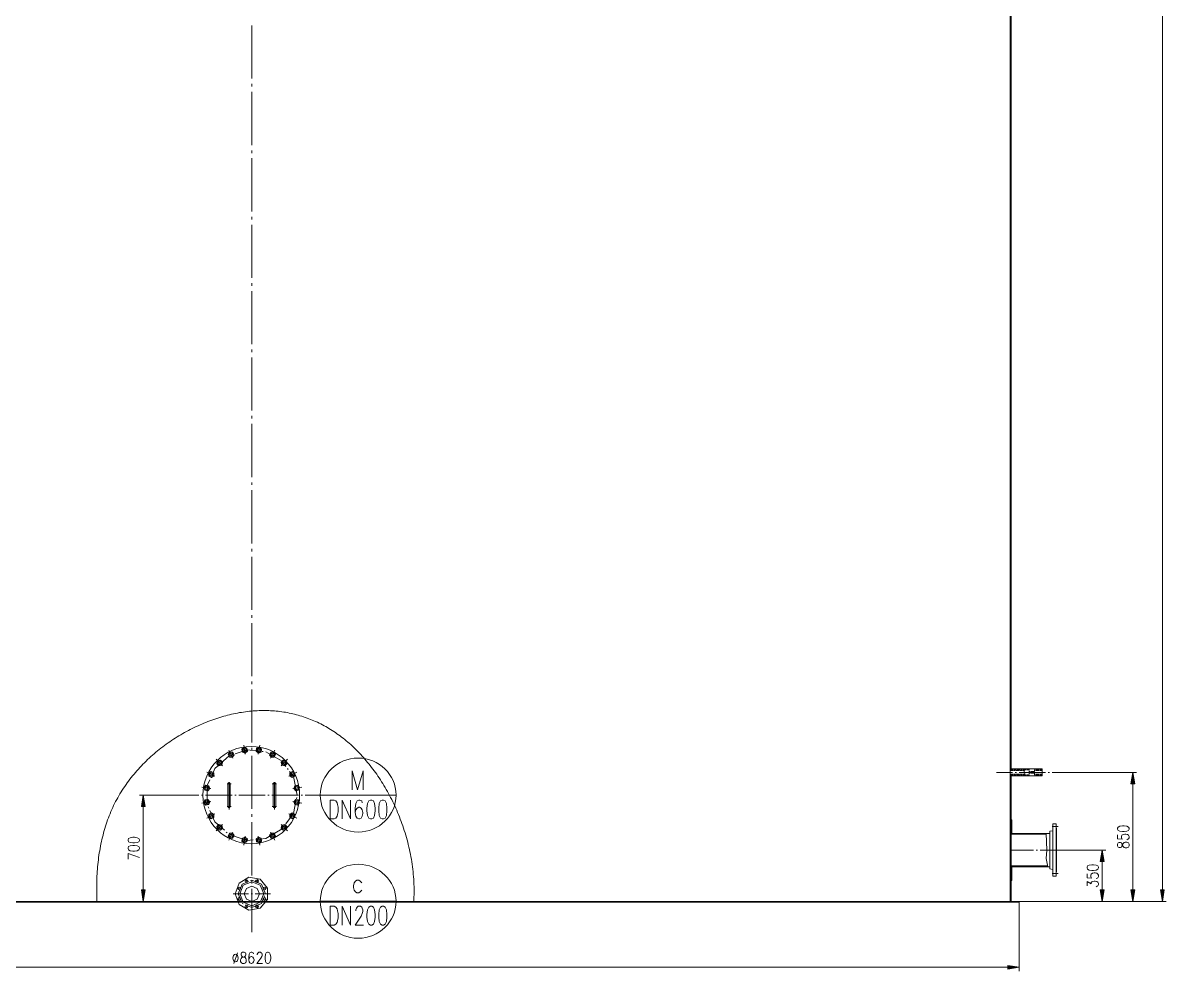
# Model space of a CAD drawing. Header units: millimetres. Extents: x 0 to 829, y 0 to 586.
# Drawn here: x 140.1 to 325.9, y 138.8 to 292.8 of the extents above; entities that cross this region are included whole.
import ezdxf

# ---------------------------------------------------------------- set-up
doc = ezdxf.new("R2010")
doc.units = ezdxf.units.MM

msp = doc.modelspace()

# ---------------------------------------------------------------- hatches: boundary and pattern name
h = msp.add_hatch(color=0)
h.dxf.hatch_style = 2
h.paths.add_polyline_path([(320.181111, 169.262778), (320.491556, 171.111333), (320.798472, 169.262778)])
h = msp.add_hatch(color=0)
h.dxf.hatch_style = 2
h.paths.add_polyline_path([(159.381472, 165.565667), (159.688389, 167.414222), (159.998833, 165.565667)])
h = msp.add_hatch(color=0)
h.dxf.hatch_style = 2
h.paths.add_polyline_path([(315.203417, 156.643917), (315.510333, 158.492472), (315.820778, 156.643917)])
h = msp.add_hatch(color=0)
h.dxf.hatch_style = 2
h.paths.add_polyline_path([(159.381472, 152.008417), (159.688389, 150.159861), (159.998833, 152.008417)])
h = msp.add_hatch(color=0)
h.dxf.hatch_style = 2
h.paths.add_polyline_path([(315.203417, 152.008417), (315.510333, 150.159861), (315.820778, 152.008417)])
h = msp.add_hatch(color=0)
h.dxf.hatch_style = 2
h.paths.add_polyline_path([(320.181111, 152.008417), (320.491556, 150.159861), (320.798472, 152.008417)])
h = msp.add_hatch(color=0)
h.dxf.hatch_style = 2
h.paths.add_polyline_path([(324.982417, 152.008417), (325.292861, 150.159861), (325.599778, 152.008417)])
h = msp.add_hatch(color=0)
h.dxf.hatch_style = 2
h.paths.add_polyline_path([(300.192722, 139.752917), (302.041278, 139.446), (300.192722, 139.139083)])

# ---------------------------------------------------------------- linework, layer by layer
at = {"color": 0, "lineweight": 0}
for points in [[(325.292861, 518.029472), (325.292861, 152.008417)], [(300.563139, 379.779389), (300.563139, 150.159861)], [(300.711306, 379.779389), (300.711306, 171.665194)], [(177.32375, 292.406917), (177.32375, 283.777972)], [(177.32375, 282.917194), (177.32375, 282.483278)], [(177.32375, 281.6225), (177.32375, 272.997083)], [(177.32375, 272.132778), (177.32375, 271.702389)], [(177.32375, 270.838083), (177.32375, 262.212667)], [(177.32375, 261.348361), (177.32375, 260.917972)], [(177.32375, 260.057194), (177.32375, 251.42825)], [(177.32375, 250.567472), (177.32375, 250.133556)], [(177.32375, 249.272778), (177.32375, 240.643833)], [(177.32375, 239.783056), (177.32375, 239.352667)], [(177.32375, 238.488361), (177.32375, 229.862944)], [(177.32375, 228.998639), (177.32375, 228.56825)], [(177.32375, 227.703944), (177.32375, 219.078528)], [(177.32375, 218.214222), (177.32375, 217.783833)], [(177.32375, 216.923056), (177.32375, 208.294111)], [(177.32375, 207.433333), (177.32375, 206.999417)], [(177.32375, 206.138639), (177.32375, 197.513222)], [(177.32375, 196.648917), (177.32375, 196.218528)], [(177.32375, 195.354222), (177.32375, 186.728806)], [(177.32375, 185.8645), (177.32375, 185.434111)], [(177.32375, 184.569806), (177.32375, 175.944389)], [(152.181278, 150.011694), (152.163639, 150.39975), (152.149528, 150.787806), (152.135417, 151.172333), (152.128361, 151.560389), (152.124833, 151.948444), (152.121306, 152.332972), (152.124833, 152.7175), (152.131889, 153.102028), (152.138944, 153.486556), (152.153056, 153.871083), (152.170694, 154.252083), (152.188333, 154.633083), (152.213028, 155.014083), (152.24125, 155.395083), (152.273, 155.772556), (152.308278, 156.150028), (152.350611, 156.5275), (152.392944, 156.901444), (152.442333, 157.275389), (152.491722, 157.649333), (152.548167, 158.01975), (152.608139, 158.390167), (152.671639, 158.757056), (152.742194, 159.123944), (152.81275, 159.490833), (152.890361, 159.854194), (152.9715, 160.217556), (153.056167, 160.577389), (153.147889, 160.933694), (153.239611, 161.29), (153.338389, 161.646306), (153.440694, 161.995556), (153.550056, 162.348333), (153.662944, 162.694056), (153.779361, 163.039778), (153.899306, 163.3855), (154.026306, 163.727694), (154.156833, 164.066361), (154.290889, 164.4015), (154.432, 164.736639), (154.576639, 165.06825), (154.724806, 165.396333), (154.880028, 165.720889), (155.038778, 166.045444), (155.204583, 166.366472), (155.373917, 166.683972), (155.546778, 166.997944), (155.723167, 167.311917), (155.906611, 167.618833), (156.093583, 167.92575), (156.287611, 168.229139), (156.481639, 168.532528), (156.682722, 168.828861), (156.887333, 169.125194), (157.095472, 169.414472), (157.307139, 169.70375), (157.522333, 169.9895), (157.744583, 170.271722), (157.966833, 170.553944), (158.196139, 170.829111), (158.428972, 171.104278), (158.661806, 171.372389), (158.901694, 171.6405), (159.141583, 171.905083), (159.388528, 172.166139), (159.635472, 172.423667), (159.889472, 172.677667), (160.143472, 172.928139), (160.401, 173.175083), (160.662056, 173.422028), (160.926639, 173.661917), (161.19475, 173.898278), (161.462861, 174.134639), (161.738028, 174.363944), (162.013194, 174.59325), (162.288361, 174.8155), (162.570583, 175.03775), (162.852806, 175.252944), (163.138556, 175.468139), (163.424306, 175.676278), (163.713583, 175.884417), (164.006389, 176.0855), (164.299194, 176.286583), (164.595528, 176.480611), (164.895389, 176.674639), (165.191722, 176.861611), (165.495111, 177.045056), (165.7985, 177.2285), (166.101889, 177.404889), (166.408806, 177.57775), (166.715722, 177.747083), (167.026167, 177.912889), (167.336611, 178.075167), (167.650583, 178.233917), (167.961028, 178.385611), (168.278528, 178.537306), (168.5925, 178.681944), (168.91, 178.826583), (169.2275, 178.964167), (169.545, 179.098222), (169.8625, 179.22875), (170.183528, 179.35575), (170.504556, 179.475694), (170.825583, 179.595639), (171.146611, 179.708528), (171.467639, 179.817889), (171.792194, 179.923722), (172.113222, 180.026028), (172.437778, 180.124806), (172.758806, 180.216528), (173.083361, 180.304722), (173.404389, 180.389389), (173.728944, 180.470528), (174.0535, 180.544611), (174.374528, 180.618694), (174.695556, 180.685722), (175.020111, 180.749222), (175.341139, 180.805667), (175.662167, 180.858583), (175.983194, 180.907972), (176.300694, 180.953833), (176.621722, 180.996167), (176.939222, 181.031444), (177.256722, 181.063194), (177.574222, 181.091417), (177.891722, 181.112583), (178.205694, 181.130222), (178.519667, 181.144333), (178.833639, 181.151389), (179.144083, 181.154917), (179.454528, 181.154917), (179.764972, 181.151389), (180.075417, 181.144333), (180.382333, 181.130222), (180.68925, 181.112583), (180.996167, 181.087889), (181.299556, 181.063194), (181.602944, 181.031444), (181.906333, 180.996167), (182.209722, 180.953833), (182.509583, 180.9115), (182.809444, 180.862111), (183.105778, 180.809194), (183.402111, 180.749222), (183.698444, 180.68925), (183.994778, 180.622222), (184.287583, 180.551667), (184.580389, 180.477583), (184.869667, 180.396444), (185.158944, 180.311778), (185.448222, 180.223583), (185.733972, 180.131861), (186.019722, 180.036611), (186.305472, 179.934306), (186.587694, 179.828472), (186.869917, 179.719111), (187.148611, 179.606222), (187.427306, 179.486278), (187.702472, 179.366333), (187.981167, 179.239333), (188.252806, 179.108806), (188.527972, 178.97475), (188.796083, 178.833639), (189.067722, 178.689), (189.335833, 178.540833), (189.603944, 178.389139), (189.868528, 178.233917), (190.129583, 178.075167), (190.394167, 177.909361), (190.651694, 177.740028), (190.91275, 177.567167), (191.16675, 177.390778), (191.424278, 177.210861), (191.678278, 177.023889), (191.92875, 176.836917), (192.179222, 176.642889), (192.426167, 176.445333), (192.673111, 176.24425), (192.920056, 176.039639), (193.163472, 175.827972), (193.403361, 175.612778), (193.64325, 175.397583), (193.879611, 175.175333), (194.115972, 174.949556), (194.348806, 174.72025), (194.581639, 174.483889), (194.810944, 174.247528), (195.04025, 174.004111), (195.266028, 173.757167), (195.491806, 173.510222), (195.714056, 173.256222), (195.932778, 172.995167), (196.1515, 172.734111), (196.366694, 172.469528), (196.581889, 172.197889), (196.793556, 171.92625), (197.005222, 171.647556), (197.213361, 171.365333), (197.417972, 171.079583), (197.622583, 170.790306), (197.823667, 170.4975), (198.02475, 170.201167), (198.222306, 169.897778), (198.416333, 169.594389), (198.610361, 169.283944), (198.800861, 168.9735), (198.987833, 168.656), (199.171278, 168.3385), (199.354722, 168.013944), (199.534639, 167.685861), (199.714556, 167.357778), (199.887417, 167.022639), (200.060278, 166.6875), (200.226083, 166.348833), (200.391889, 166.006639), (200.554167, 165.660917), (200.712917, 165.311667), (200.871667, 164.958889), (201.023361, 164.602583), (201.171528, 164.246278), (201.316167, 163.886444), (201.460806, 163.523083), (201.598389, 163.156194), (201.732444, 162.789306), (201.862972, 162.418889), (201.989972, 162.044944), (202.113444, 161.671), (202.233389, 161.293528), (202.346278, 160.912528), (202.459167, 160.528), (202.565, 160.143472), (202.667306, 159.758944), (202.762556, 159.370889), (202.857806, 158.979306), (202.946, 158.587722), (203.030667, 158.192611), (203.111806, 157.7975), (203.185889, 157.398861), (203.256444, 157.000222), (203.319944, 156.598056), (203.379917, 156.195889), (203.436361, 155.790194), (203.48575, 155.3845), (203.531611, 154.978806), (203.570417, 154.569583), (203.605694, 154.160361), (203.633917, 153.751139), (203.655083, 153.338389), (203.672722, 152.925639), (203.686833, 152.512889), (203.693889, 152.096611), (203.693889, 151.680333), (203.686833, 151.264056), (203.67625, 150.847778), (203.662139, 150.4315), (203.637444, 150.011694)], [(173.591361, 174.741417), (174.265167, 173.422028)], [(178.590222, 174.554444), (176.551167, 174.766111), (174.603833, 174.134639)], [(176.039639, 175.535167), (176.268944, 174.074667)], [(177.32375, 175.083611), (177.32375, 174.649694)], [(178.611389, 175.535167), (178.378556, 174.074667)], [(181.059667, 174.741417), (180.385861, 173.422028)], [(173.626639, 173.817139), (171.344167, 171.760444), (170.924361, 170.822056)], [(171.509972, 173.228), (172.557722, 172.18025)], [(174.21225, 174.007639), (174.018222, 173.944139)], [(177.32375, 173.788917), (177.32375, 165.159972)], [(179.200528, 174.487417), (178.999444, 174.508583)], [(182.876472, 172.077944), (182.273222, 172.906972), (179.60975, 174.445083)], [(183.141056, 173.228), (182.093306, 172.18025)], [(169.996556, 171.146611), (171.315944, 170.472806)], [(183.236306, 171.580528), (183.116361, 171.746333)], [(184.654472, 171.146611), (183.331556, 170.472806)], [(184.717972, 167.414222), (184.079444, 170.419889), (183.476194, 171.248917)], [(193.639722, 168.271472), (193.639722, 171.35475), (194.521667, 168.271472), (195.400083, 171.35475), (195.400083, 168.271472)], [(298.319472, 171.111333), (300.9265, 171.111333)], [(300.563139, 171.665194), (305.738389, 171.665194)], [(300.70425, 171.506444), (300.563139, 171.506444)], [(300.771278, 171.432361), (300.563139, 171.432361)], [(301.004111, 171.506444), (300.788917, 171.506444)], [(301.071139, 171.432361), (300.855944, 171.432361)], [(301.3075, 171.506444), (301.092306, 171.506444)], [(301.374528, 171.432361), (301.159333, 171.432361)], [(301.356889, 171.111333), (301.572083, 171.111333)], [(301.607361, 171.506444), (301.392167, 171.506444)], [(301.674389, 171.432361), (301.459194, 171.432361)], [(301.91075, 171.506444), (301.695556, 171.506444)], [(301.977778, 171.432361), (301.762583, 171.432361)], [(302.210611, 171.506444), (301.995417, 171.506444)], [(302.006, 171.111333), (306.316944, 171.111333)], [(302.277639, 171.432361), (302.062444, 171.432361)], [(302.514, 171.506444), (302.298806, 171.506444)], [(302.581028, 171.432361), (302.365833, 171.432361)], [(302.817389, 171.506444), (302.602194, 171.506444)], [(302.873833, 171.432361), (302.669222, 171.432361)], [(302.810333, 170.716222), (302.919694, 170.899667), (302.898528, 171.111333)], [(302.937333, 171.506444), (302.852667, 171.3865), (302.838556, 171.241861), (302.898528, 171.111333)], [(303.11725, 171.506444), (302.902056, 171.506444)], [(303.420639, 171.506444), (303.205444, 171.506444)], [(303.646417, 171.506444), (303.505306, 171.506444)], [(303.646417, 171.457056), (303.646417, 171.665194)], [(303.646417, 171.153667), (303.646417, 171.368861)], [(303.882778, 171.2595), (303.646417, 171.2595)], [(303.646417, 170.850278), (303.646417, 171.069)], [(303.882778, 170.963167), (303.646417, 170.963167)], [(304.182639, 171.2595), (303.967444, 171.2595)], [(304.182639, 170.963167), (303.967444, 170.963167)], [(304.507194, 171.2595), (304.270833, 171.2595)], [(304.507194, 170.963167), (304.270833, 170.963167)], [(304.507194, 171.305361), (304.507194, 171.506444)], [(304.507194, 171.506444), (304.627139, 171.506444)], [(304.507194, 171.432361), (304.627139, 171.432361)], [(304.507194, 171.001972), (304.507194, 171.217167)], [(304.715333, 171.506444), (304.930528, 171.506444)], [(304.715333, 171.432361), (304.930528, 171.432361)], [(305.015194, 171.506444), (305.230389, 171.506444)], [(305.015194, 171.432361), (305.230389, 171.432361)], [(305.318583, 171.506444), (305.533778, 171.506444)], [(305.318583, 171.432361), (305.533778, 171.432361)], [(305.618444, 171.506444), (305.738389, 171.506444)], [(305.618444, 171.432361), (305.738389, 171.432361)], [(305.738389, 170.557472), (305.738389, 171.665194)], [(306.750861, 171.111333), (306.966056, 171.111333)], [(307.396444, 171.111333), (310.003472, 171.111333)], [(310.003472, 171.111333), (321.105389, 171.111333)], [(170.508083, 169.887194), (170.091806, 168.952333), (170.091806, 165.876111)], [(170.758556, 170.448111), (170.677417, 170.261139)], [(173.319722, 169.262778), (173.997056, 169.262778)], [(173.824194, 169.262778), (173.76775, 169.400361), (173.626639, 169.460333), (173.489056, 169.400361), (173.429083, 169.262778)], [(173.429083, 169.262778), (173.429083, 165.565667)], [(173.626639, 169.541472), (173.626639, 165.096472)], [(173.824194, 169.262778), (173.824194, 165.565667)], [(181.331306, 169.262778), (180.653972, 169.262778)], [(181.218417, 169.262778), (181.161972, 169.400361), (181.020861, 169.460333), (180.883278, 169.400361), (180.823306, 169.262778)], [(180.823306, 169.262778), (180.823306, 165.565667)], [(181.020861, 169.541472), (181.020861, 165.096472)], [(181.218417, 169.262778), (181.218417, 165.565667)], [(300.771278, 170.790306), (300.563139, 170.790306)], [(300.70425, 170.716222), (300.563139, 170.716222)], [(300.563139, 170.557472), (305.738389, 170.557472)], [(300.711306, 170.557472), (300.711306, 150.159861)], [(301.004111, 170.716222), (300.788917, 170.716222)], [(301.071139, 170.790306), (300.855944, 170.790306)], [(301.3075, 170.716222), (301.092306, 170.716222)], [(301.374528, 170.790306), (301.159333, 170.790306)], [(301.607361, 170.716222), (301.392167, 170.716222)], [(301.674389, 170.790306), (301.459194, 170.790306)], [(301.91075, 170.716222), (301.695556, 170.716222)], [(301.977778, 170.790306), (301.762583, 170.790306)], [(302.210611, 170.716222), (301.995417, 170.716222)], [(302.281167, 170.790306), (302.065972, 170.790306)], [(302.514, 170.716222), (302.298806, 170.716222)], [(302.581028, 170.790306), (302.365833, 170.790306)], [(302.817389, 170.716222), (302.602194, 170.716222)], [(302.873833, 170.790306), (302.669222, 170.790306)], [(303.11725, 170.716222), (302.902056, 170.716222)], [(303.420639, 170.716222), (303.205444, 170.716222)], [(303.646417, 170.716222), (303.505306, 170.716222)], [(303.646417, 170.557472), (303.646417, 170.765611)], [(304.507194, 170.716222), (304.507194, 170.917306)], [(304.507194, 170.790306), (304.627139, 170.790306)], [(304.507194, 170.716222), (304.627139, 170.716222)], [(304.715333, 170.790306), (304.930528, 170.790306)], [(304.715333, 170.716222), (304.930528, 170.716222)], [(305.015194, 170.790306), (305.230389, 170.790306)], [(305.015194, 170.716222), (305.230389, 170.716222)], [(305.318583, 170.790306), (305.533778, 170.790306)], [(305.318583, 170.716222), (305.533778, 170.716222)], [(305.618444, 170.790306), (305.738389, 170.790306)], [(305.618444, 170.716222), (305.738389, 170.716222)], [(320.491556, 169.262778), (320.491556, 152.008417)], [(166.97325, 167.414222), (159.074556, 167.414222)], [(166.14775, 167.414222), (168.737139, 167.414222)], [(169.167528, 167.414222), (169.38625, 167.414222)], [(169.202806, 168.698333), (170.663306, 168.469028)], [(169.816639, 167.414222), (174.131111, 167.414222)], [(174.5615, 167.414222), (174.776694, 167.414222)], [(175.207083, 167.414222), (179.521556, 167.414222)], [(179.951944, 167.414222), (180.167139, 167.414222)], [(180.601056, 167.414222), (184.912, 167.414222)], [(185.448222, 168.698333), (183.984194, 168.469028)], [(185.345917, 167.414222), (185.561111, 167.414222)], [(185.9915, 167.414222), (188.580889, 167.414222)], [(200.772889, 167.428333), (188.450361, 167.428333)], [(159.688389, 165.565667), (159.688389, 152.008417)], [(169.202806, 166.126583), (170.663306, 166.359417)], [(170.257611, 165.502167), (170.342278, 165.315194)], [(173.319722, 165.565667), (173.997056, 165.565667)], [(173.429083, 165.565667), (173.489056, 165.424556), (173.626639, 165.368111), (173.76775, 165.424556), (173.824194, 165.565667)], [(181.331306, 165.565667), (180.653972, 165.565667)], [(180.823306, 165.565667), (180.883278, 165.424556), (181.020861, 165.368111), (181.161972, 165.424556), (181.218417, 165.565667)], [(182.876472, 162.746972), (184.079444, 164.405028), (184.506306, 166.412333)], [(185.448222, 166.126583), (183.984194, 166.359417)], [(184.590972, 166.810972), (184.633306, 167.012056)], [(192.038111, 163.537194), (192.038111, 166.620472), (193.375139, 163.537194), (193.375139, 166.620472)], [(195.280139, 166.1795), (195.184889, 166.472306), (194.899139, 166.620472), (194.708639, 166.620472), (194.422889, 166.472306), (194.232389, 166.031333), (194.137139, 165.301083), (194.137139, 164.567306), (194.232389, 163.978167), (194.422889, 163.685361), (194.708639, 163.537194), (194.803889, 163.537194), (195.089639, 163.685361), (195.280139, 163.978167), (195.375389, 164.419139), (195.375389, 164.567306), (195.280139, 165.00475), (195.089639, 165.301083), (194.803889, 165.445722), (194.708639, 165.445722), (194.422889, 165.301083), (194.232389, 165.00475), (194.137139, 164.567306)], [(169.996556, 163.678306), (171.315944, 164.352111)], [(170.508083, 164.94125), (171.344167, 163.068), (172.864639, 161.695694)], [(177.32375, 164.299194), (177.32375, 163.868806)], [(184.654472, 163.678306), (183.331556, 164.352111)], [(171.509972, 161.596917), (172.557722, 162.644667)], [(177.32375, 163.0045), (177.32375, 154.379083)], [(178.590222, 160.274), (179.60975, 160.379833), (182.273222, 161.917944)], [(183.141056, 161.596917), (182.093306, 162.644667)], [(182.513111, 162.249556), (182.633056, 162.415361)], [(300.859472, 163.420778), (300.711306, 163.420778)], [(300.859472, 161.191222), (300.859472, 163.420778)], [(307.516389, 161.632194), (307.0225, 161.544)], [(308.345417, 162.309528), (307.368222, 162.309528)], [(307.516389, 162.743444), (307.516389, 154.237972)], [(308.031444, 162.743444), (307.516389, 162.743444)], [(308.031444, 162.743444), (308.031444, 154.237972)], [(308.105528, 162.027306), (308.031444, 162.027306)], [(308.105528, 162.027306), (308.105528, 154.954111)], [(173.171556, 161.420528), (173.32325, 161.282944)], [(173.591361, 160.0835), (174.265167, 161.406417)], [(173.626639, 161.011306), (176.551167, 160.058806), (177.570694, 160.168167)], [(176.039639, 159.28975), (176.268944, 160.753778)], [(177.979917, 160.2105), (178.184528, 160.231667)], [(178.611389, 159.28975), (178.378556, 160.753778)], [(181.059667, 160.0835), (180.385861, 161.406417)], [(307.0225, 161.191222), (300.711306, 161.191222)], [(306.454528, 161.078333), (300.711306, 161.078333)], [(306.500389, 158.492472), (306.41925, 161.191222)], [(307.0225, 161.544), (307.0225, 155.440944)], [(318.025639, 160.965444), (318.025639, 160.30575), (318.819389, 160.238722), (318.731194, 160.30575), (318.643, 160.503306), (318.643, 160.700861), (318.731194, 160.898417), (318.907583, 161.032472), (319.168639, 161.095972), (319.345028, 161.095972), (319.609611, 161.032472), (319.786, 160.898417), (319.874194, 160.700861), (319.874194, 160.503306), (319.786, 160.30575), (319.697806, 160.238722), (319.521417, 160.171694)], [(157.226, 157.00375), (157.226, 157.928028), (159.074556, 157.268333)], [(304.348444, 158.492472), (300.711306, 158.492472)], [(304.994028, 158.492472), (304.778833, 158.492472)], [(309.738889, 158.492472), (305.427944, 158.492472)], [(306.500389, 158.492472), (306.398083, 157.13075), (306.669722, 155.790194)], [(308.105528, 158.492472), (316.127694, 158.492472)], [(310.388, 158.492472), (310.172806, 158.492472)], [(314.455528, 158.492472), (310.818389, 158.492472)], [(315.510333, 156.643917), (315.510333, 152.008417)], [(306.620333, 155.903083), (300.711306, 155.903083)], [(307.0225, 155.790194), (300.711306, 155.790194)], [(300.859472, 155.790194), (300.859472, 153.560639)], [(307.516389, 155.349222), (307.0225, 155.440944)], [(308.345417, 154.671889), (307.368222, 154.671889)], [(308.031444, 154.237972), (307.516389, 154.237972)], [(308.105528, 154.954111), (308.031444, 154.954111)], [(313.047944, 154.65425), (313.047944, 153.994556), (313.838167, 153.927528), (313.749972, 153.994556), (313.661778, 154.192111), (313.661778, 154.389667), (313.749972, 154.59075), (313.926361, 154.721278), (314.190944, 154.788306), (314.367333, 154.788306), (314.631917, 154.721278), (314.808306, 154.59075), (314.8965, 154.389667), (314.8965, 154.192111), (314.808306, 153.994556), (314.720111, 153.927528), (314.543722, 153.864028)], [(175.514, 152.142472), (174.931917, 152.382361)], [(176.279528, 153.176111), (175.757417, 152.960917), (175.104778, 151.391056), (175.626889, 150.138694)], [(176.575861, 153.200806), (176.332444, 153.786417)], [(176.780472, 153.38425), (176.614667, 153.317222)], [(179.542722, 151.391056), (178.893611, 152.960917), (177.32375, 153.610028), (177.115611, 153.525361)], [(177.32375, 153.514778), (177.32375, 153.084389)], [(178.075167, 153.200806), (178.315056, 153.786417)], [(179.1335, 152.142472), (179.719111, 152.382361)], [(195.181361, 153.147889), (194.962639, 153.440694), (194.740389, 153.588861), (194.412306, 153.588861), (194.190056, 153.440694), (193.971333, 153.147889), (193.861972, 152.706917), (193.861972, 152.414111), (193.971333, 151.973139), (194.190056, 151.680333), (194.412306, 151.532167), (194.740389, 151.532167), (194.962639, 151.680333), (195.181361, 151.973139)], [(300.859472, 153.560639), (300.711306, 153.560639)], [(313.047944, 152.675167), (313.047944, 153.401889), (313.749972, 153.00325), (313.749972, 153.204333), (313.838167, 153.334861), (313.926361, 153.401889), (314.190944, 153.465389), (314.367333, 153.465389), (314.631917, 153.401889), (314.808306, 153.267833), (314.8965, 153.070278), (314.8965, 152.872722), (314.808306, 152.675167), (314.720111, 152.608139), (314.543722, 152.541111)], [(176.787528, 151.391056), (174.300444, 151.391056)], [(175.514, 150.643167), (174.931917, 150.39975)], [(176.279528, 149.606), (177.32375, 149.175611), (178.893611, 149.824722), (179.197, 150.554972)], [(177.436639, 151.391056), (177.221444, 151.391056)], [(177.32375, 152.220083), (177.32375, 145.146889)], [(180.357639, 151.391056), (177.867028, 151.391056)], [(179.1335, 150.643167), (179.719111, 150.39975)], [(179.334583, 150.890111), (179.405139, 151.055917)], [(52.606222, 150.159861), (177.32375, 150.159861)], [(52.606222, 150.011694), (177.32375, 150.011694)], [(174.871944, 150.159861), (159.074556, 150.159861)], [(175.778583, 149.814139), (175.944389, 149.747111)], [(176.575861, 149.581306), (176.332444, 148.999222)], [(177.32375, 150.159861), (302.041278, 150.159861)], [(177.32375, 150.011694), (302.041278, 150.011694)], [(178.075167, 149.581306), (178.315056, 148.999222)], [(200.772889, 150.173972), (188.450361, 150.173972)], [(192.038111, 146.286361), (192.038111, 149.366111), (193.375139, 146.286361), (193.375139, 149.366111)], [(194.232389, 148.632333), (194.232389, 148.7805), (194.327639, 149.073306), (194.422889, 149.217944), (194.613389, 149.366111), (194.994389, 149.366111), (195.184889, 149.217944), (195.280139, 149.073306), (195.375389, 148.7805), (195.375389, 148.487694), (195.280139, 148.191361), (195.089639, 147.753917), (194.137139, 146.286361), (195.474167, 146.286361)], [(302.041278, 150.159861), (325.906694, 150.159861)], [(302.041278, 150.159861), (316.127694, 150.159861)], [(302.041278, 150.159861), (302.041278, 150.011694)], [(302.041278, 150.011694), (302.041278, 138.828639)], [(314.159194, 150.159861), (321.105389, 150.159861)], [(174.981306, 141.823722), (174.388639, 140.063361)], [(177.623611, 141.647333), (177.556583, 141.823722), (177.359028, 141.911917), (177.224972, 141.911917), (177.027417, 141.823722), (176.896889, 141.559139), (176.829861, 141.118167), (176.829861, 140.677194), (176.896889, 140.327944), (177.027417, 140.151556), (177.224972, 140.063361), (177.292, 140.063361), (177.489556, 140.151556), (177.623611, 140.327944), (177.687111, 140.589), (177.687111, 140.677194), (177.623611, 140.941778), (177.489556, 141.118167), (177.292, 141.206361), (177.224972, 141.206361), (177.027417, 141.118167), (176.896889, 140.941778), (176.829861, 140.677194)], [(178.216278, 141.470944), (178.216278, 141.559139), (178.283306, 141.735528), (178.346806, 141.823722), (178.480861, 141.911917), (178.745444, 141.911917), (178.875972, 141.823722), (178.943, 141.735528), (179.010028, 141.559139), (179.010028, 141.38275), (178.943, 141.206361), (178.808944, 140.941778), (178.14925, 140.063361), (179.073528, 140.063361)], [(54.454778, 139.446), (300.192722, 139.446)]]:
    msp.add_lwpolyline(points, dxfattribs=at)
for points in [[(175.796222, 174.416861), (176.24425, 174.244), (176.614667, 174.543861), (176.540583, 175.016583), (176.092556, 175.189444), (175.722139, 174.886056)], [(175.753889, 174.716722), (175.873833, 175.009528), (176.166639, 175.129472), (176.459444, 175.009528), (176.582917, 174.716722), (176.459444, 174.423917), (176.166639, 174.303972), (175.873833, 174.423917)], [(175.923222, 174.716722), (175.993778, 174.889583), (176.166639, 174.963667), (176.343028, 174.889583), (176.413583, 174.716722), (176.343028, 174.543861), (176.166639, 174.469778), (175.993778, 174.543861)], [(178.036361, 174.543861), (178.406778, 174.244), (178.851278, 174.416861), (178.928889, 174.886056), (178.554944, 175.189444), (178.110444, 175.016583)], [(178.068111, 174.716722), (178.188056, 175.009528), (178.480861, 175.129472), (178.773667, 175.009528), (178.893611, 174.716722), (178.773667, 174.423917), (178.480861, 174.303972), (178.188056, 174.423917)], [(178.233917, 174.716722), (178.308, 174.889583), (178.480861, 174.963667), (178.65725, 174.889583), (178.727806, 174.716722), (178.65725, 174.543861), (178.480861, 174.469778), (178.308, 174.543861)], [(171.972111, 172.18025), (172.43425, 172.303722), (172.557722, 172.765861), (172.219056, 173.104528), (171.756917, 172.981056), (171.633444, 172.518917)], [(171.682833, 172.642389), (171.802778, 172.935194), (172.095583, 173.055139), (172.388389, 172.935194), (172.508333, 172.642389), (172.388389, 172.349583), (172.095583, 172.229639), (171.802778, 172.349583)], [(171.848639, 172.642389), (171.922722, 172.81525), (172.095583, 172.889333), (172.271972, 172.81525), (172.342528, 172.642389), (172.271972, 172.466), (172.095583, 172.395444), (171.922722, 172.466)], [(173.707778, 173.601944), (174.184028, 173.57725), (174.445083, 173.975889), (174.226361, 174.40275), (173.750111, 174.427444), (173.492583, 174.025278)], [(173.552556, 174.000583), (173.676028, 174.293389), (173.968833, 174.416861), (174.261639, 174.293389), (174.381583, 174.000583), (174.261639, 173.707778), (173.968833, 173.587833), (173.676028, 173.707778)], [(173.721889, 174.000583), (173.792444, 174.176972), (173.968833, 174.247528), (174.141694, 174.176972), (174.215778, 174.000583), (174.141694, 173.827722), (173.968833, 173.753639), (173.792444, 173.827722)], [(180.205944, 173.975889), (180.463472, 173.57725), (180.94325, 173.601944), (181.158444, 174.025278), (180.897389, 174.427444), (180.421139, 174.40275)], [(180.269444, 174.000583), (180.389389, 174.293389), (180.682194, 174.416861), (180.975, 174.293389), (181.094944, 174.000583), (180.975, 173.707778), (180.682194, 173.587833), (180.389389, 173.707778)], [(180.43525, 174.000583), (180.505806, 174.176972), (180.682194, 174.247528), (180.855056, 174.176972), (180.929139, 174.000583), (180.855056, 173.827722), (180.682194, 173.753639), (180.505806, 173.827722)], [(182.093306, 172.765861), (182.216778, 172.303722), (182.675389, 172.18025), (183.014056, 172.518917), (182.890583, 172.981056), (182.428444, 173.104528)], [(182.139167, 172.642389), (182.259111, 172.935194), (182.551917, 173.055139), (182.844722, 172.935194), (182.968194, 172.642389), (182.844722, 172.349583), (182.551917, 172.229639), (182.259111, 172.349583)], [(182.3085, 172.642389), (182.379056, 172.81525), (182.551917, 172.889333), (182.728306, 172.81525), (182.798861, 172.642389), (182.728306, 172.466), (182.551917, 172.395444), (182.379056, 172.466)], [(170.762083, 170.292889), (171.160722, 170.553944), (171.136028, 171.030194), (170.712694, 171.248917), (170.310528, 170.987861), (170.335222, 170.511611)], [(170.321111, 170.769139), (170.444583, 171.061944), (170.737389, 171.185417), (171.030194, 171.061944), (171.150139, 170.769139), (171.030194, 170.476333), (170.737389, 170.356389), (170.444583, 170.476333)], [(170.490444, 170.769139), (170.561, 170.945528), (170.737389, 171.016083), (170.91025, 170.945528), (170.984333, 170.769139), (170.91025, 170.596278), (170.737389, 170.522194), (170.561, 170.596278)], [(183.511472, 171.030194), (183.486778, 170.553944), (183.888944, 170.292889), (184.312278, 170.511611), (184.3405, 170.987861), (183.938333, 171.248917)], [(183.500889, 170.769139), (183.620833, 171.061944), (183.913639, 171.185417), (184.206444, 171.061944), (184.326389, 170.769139), (184.206444, 170.476333), (183.913639, 170.356389), (183.620833, 170.476333)], [(183.666694, 170.769139), (183.73725, 170.945528), (183.913639, 171.016083), (184.0865, 170.945528), (184.160583, 170.769139), (184.0865, 170.596278), (183.913639, 170.522194), (183.73725, 170.596278)], [(320.181111, 169.262778), (320.491556, 171.111333), (320.798472, 169.262778)], [(159.381472, 165.565667), (159.688389, 167.414222), (159.998833, 165.565667)], [(170.194111, 168.123306), (170.493972, 168.493722), (170.321111, 168.94175), (169.851917, 169.015833), (169.548528, 168.645417), (169.721389, 168.197389)], [(169.6085, 168.571333), (169.728444, 168.864139), (170.02125, 168.984083), (170.314056, 168.864139), (170.434, 168.571333), (170.314056, 168.278528), (170.02125, 168.155056), (169.728444, 168.278528)], [(169.774306, 168.571333), (169.848389, 168.744194), (170.02125, 168.818278), (170.194111, 168.744194), (170.268194, 168.571333), (170.194111, 168.394944), (170.02125, 168.324389), (169.848389, 168.394944)], [(184.326389, 168.94175), (184.157056, 168.493722), (184.456917, 168.123306), (184.929639, 168.197389), (185.098972, 168.645417), (184.799111, 169.015833)], [(184.2135, 168.571333), (184.336972, 168.864139), (184.629778, 168.984083), (184.919056, 168.864139), (185.042528, 168.571333), (184.919056, 168.278528), (184.629778, 168.155056), (184.336972, 168.278528)], [(184.382833, 168.571333), (184.453389, 168.744194), (184.629778, 168.818278), (184.802639, 168.744194), (184.873194, 168.571333), (184.802639, 168.394944), (184.629778, 168.324389), (184.453389, 168.394944)], [(170.321111, 165.886694), (170.493972, 166.331194), (170.194111, 166.701611), (169.721389, 166.627528), (169.548528, 166.183028), (169.851917, 165.809083)], [(169.6085, 166.257111), (169.728444, 166.549917), (170.02125, 166.669861), (170.314056, 166.549917), (170.434, 166.257111), (170.314056, 165.964306), (170.02125, 165.844361), (169.728444, 165.964306)], [(169.774306, 166.257111), (169.848389, 166.429972), (170.02125, 166.504056), (170.194111, 166.429972), (170.268194, 166.257111), (170.194111, 166.080722), (170.02125, 166.010167), (169.848389, 166.080722)], [(184.456917, 166.701611), (184.157056, 166.331194), (184.326389, 165.886694), (184.799111, 165.809083), (185.098972, 166.183028), (184.929639, 166.627528)], [(184.2135, 166.257111), (184.336972, 166.549917), (184.629778, 166.669861), (184.919056, 166.549917), (185.042528, 166.257111), (184.919056, 165.964306), (184.629778, 165.844361), (184.336972, 165.964306)], [(184.382833, 166.257111), (184.453389, 166.429972), (184.629778, 166.504056), (184.802639, 166.429972), (184.873194, 166.257111), (184.802639, 166.080722), (184.629778, 166.010167), (184.453389, 166.080722)], [(190.037861, 163.537194), (190.037861, 166.620472), (190.704611, 166.620472), (190.990361, 166.472306), (191.180861, 166.1795), (191.276111, 165.886694), (191.371361, 165.445722), (191.371361, 164.711944), (191.276111, 164.270972), (191.180861, 163.978167), (190.990361, 163.685361), (190.704611, 163.537194)], [(196.617167, 166.620472), (196.331417, 166.472306), (196.140917, 166.031333), (196.045667, 165.301083), (196.045667, 164.860111), (196.140917, 164.126333), (196.331417, 163.685361), (196.617167, 163.537194), (196.807667, 163.537194), (197.093417, 163.685361), (197.283917, 164.126333), (197.379167, 164.860111), (197.379167, 165.301083), (197.283917, 166.031333), (197.093417, 166.472306), (196.807667, 166.620472)], [(198.525694, 166.620472), (198.236417, 166.472306), (198.045917, 166.031333), (197.950667, 165.301083), (197.950667, 164.860111), (198.045917, 164.126333), (198.236417, 163.685361), (198.525694, 163.537194), (198.716194, 163.537194), (199.001944, 163.685361), (199.192444, 164.126333), (199.287694, 164.860111), (199.287694, 165.301083), (199.192444, 166.031333), (199.001944, 166.472306), (198.716194, 166.620472)], [(171.136028, 163.794722), (171.160722, 164.2745), (170.762083, 164.532028), (170.335222, 164.316833), (170.310528, 163.840583), (170.712694, 163.579528)], [(170.321111, 164.055778), (170.444583, 164.348583), (170.737389, 164.468528), (171.030194, 164.348583), (171.150139, 164.055778), (171.030194, 163.762972), (170.737389, 163.643028), (170.444583, 163.762972)], [(170.490444, 164.055778), (170.561, 164.232167), (170.737389, 164.302722), (170.91025, 164.232167), (170.984333, 164.055778), (170.91025, 163.882917), (170.737389, 163.808833), (170.561, 163.882917)], [(183.888944, 164.532028), (183.486778, 164.2745), (183.511472, 163.794722), (183.938333, 163.579528), (184.3405, 163.840583), (184.312278, 164.316833)], [(183.500889, 164.055778), (183.620833, 164.348583), (183.913639, 164.468528), (184.206444, 164.348583), (184.326389, 164.055778), (184.206444, 163.762972), (183.913639, 163.643028), (183.620833, 163.762972)], [(183.666694, 164.055778), (183.73725, 164.232167), (183.913639, 164.302722), (184.0865, 164.232167), (184.160583, 164.055778), (184.0865, 163.882917), (183.913639, 163.808833), (183.73725, 163.882917)], [(172.557722, 162.062583), (172.43425, 162.521194), (171.972111, 162.644667), (171.633444, 162.309528), (171.756917, 161.847389), (172.219056, 161.723917)], [(171.682833, 162.186056), (171.802778, 162.478861), (172.095583, 162.598806), (172.388389, 162.478861), (172.508333, 162.186056), (172.388389, 161.89325), (172.095583, 161.769778), (171.802778, 161.89325)], [(171.848639, 162.186056), (171.922722, 162.358917), (172.095583, 162.429472), (172.271972, 162.358917), (172.342528, 162.186056), (172.271972, 162.009667), (172.095583, 161.939111), (171.922722, 162.009667)], [(182.675389, 162.644667), (182.216778, 162.521194), (182.093306, 162.062583), (182.428444, 161.723917), (182.890583, 161.847389), (183.014056, 162.309528)], [(182.139167, 162.186056), (182.259111, 162.478861), (182.551917, 162.598806), (182.844722, 162.478861), (182.968194, 162.186056), (182.844722, 161.89325), (182.551917, 161.769778), (182.259111, 161.89325)], [(182.3085, 162.186056), (182.379056, 162.358917), (182.551917, 162.429472), (182.728306, 162.358917), (182.798861, 162.186056), (182.728306, 162.009667), (182.551917, 161.939111), (182.379056, 162.009667)], [(318.025639, 161.889722), (318.113833, 161.692167), (318.378417, 161.558111), (318.819389, 161.494611), (319.080444, 161.494611), (319.521417, 161.558111), (319.786, 161.692167), (319.874194, 161.889722), (319.874194, 162.02025), (319.786, 162.221333), (319.521417, 162.351861), (319.080444, 162.418889), (318.819389, 162.418889), (318.378417, 162.351861), (318.113833, 162.221333), (318.025639, 162.02025)], [(157.226, 160.041167), (157.314194, 159.843611), (157.578778, 159.709556), (158.016222, 159.646056), (158.280806, 159.646056), (158.721778, 159.709556), (158.986361, 159.843611), (159.074556, 160.041167), (159.074556, 160.171694), (158.986361, 160.372778), (158.721778, 160.503306), (158.280806, 160.570333), (158.016222, 160.570333), (157.578778, 160.503306), (157.314194, 160.372778), (157.226, 160.171694)], [(174.445083, 160.849028), (174.184028, 161.251194), (173.707778, 161.2265), (173.492583, 160.799639), (173.750111, 160.401), (174.226361, 160.425694)], [(173.552556, 160.824333), (173.676028, 161.117139), (173.968833, 161.237083), (174.261639, 161.117139), (174.381583, 160.824333), (174.261639, 160.531528), (173.968833, 160.411583), (173.676028, 160.531528)], [(173.721889, 160.824333), (173.792444, 161.000722), (173.968833, 161.071278), (174.141694, 161.000722), (174.215778, 160.824333), (174.141694, 160.651472), (173.968833, 160.577389), (173.792444, 160.651472)], [(176.614667, 160.281056), (176.24425, 160.580917), (175.796222, 160.411583), (175.722139, 159.938861), (176.092556, 159.639), (176.540583, 159.808333)], [(175.753889, 160.111722), (175.873833, 160.401), (176.166639, 160.524472), (176.459444, 160.401), (176.582917, 160.111722), (176.459444, 159.818917), (176.166639, 159.695444), (175.873833, 159.818917)], [(175.923222, 160.111722), (175.993778, 160.284583), (176.166639, 160.355139), (176.343028, 160.284583), (176.413583, 160.111722), (176.343028, 159.935333), (176.166639, 159.864778), (175.993778, 159.935333)], [(178.851278, 160.411583), (178.406778, 160.580917), (178.036361, 160.281056), (178.110444, 159.808333), (178.554944, 159.639), (178.928889, 159.938861)], [(178.068111, 160.111722), (178.188056, 160.401), (178.480861, 160.524472), (178.773667, 160.401), (178.893611, 160.111722), (178.773667, 159.818917), (178.480861, 159.695444), (178.188056, 159.818917)], [(178.233917, 160.111722), (178.308, 160.284583), (178.480861, 160.355139), (178.65725, 160.284583), (178.727806, 160.111722), (178.65725, 159.935333), (178.480861, 159.864778), (178.308, 159.935333)], [(180.94325, 161.2265), (180.463472, 161.251194), (180.205944, 160.849028), (180.421139, 160.425694), (180.897389, 160.401), (181.158444, 160.799639)], [(180.269444, 160.824333), (180.389389, 161.117139), (180.682194, 161.237083), (180.975, 161.117139), (181.094944, 160.824333), (180.975, 160.531528), (180.682194, 160.411583), (180.389389, 160.531528)], [(180.43525, 160.824333), (180.505806, 161.000722), (180.682194, 161.071278), (180.855056, 161.000722), (180.929139, 160.824333), (180.855056, 160.651472), (180.682194, 160.577389), (180.505806, 160.651472)], [(318.025639, 159.183917), (318.113833, 158.986361), (318.290222, 158.919333), (318.466611, 158.919333), (318.643, 158.986361), (318.731194, 159.116889), (318.819389, 159.381472), (318.907583, 159.579028), (319.080444, 159.709556), (319.256833, 159.776583), (319.521417, 159.776583), (319.697806, 159.709556), (319.786, 159.646056), (319.874194, 159.4485), (319.874194, 159.183917), (319.786, 158.986361), (319.697806, 158.919333), (319.521417, 158.852306), (319.256833, 158.852306), (319.080444, 158.919333), (318.907583, 159.049861), (318.819389, 159.247417), (318.731194, 159.512), (318.643, 159.646056), (318.466611, 159.709556), (318.290222, 159.709556), (318.113833, 159.646056), (318.025639, 159.4485)], [(157.226, 158.721778), (157.314194, 158.524222), (157.578778, 158.390167), (158.016222, 158.323139), (158.280806, 158.323139), (158.721778, 158.390167), (158.986361, 158.524222), (159.074556, 158.721778), (159.074556, 158.852306), (158.986361, 159.049861), (158.721778, 159.183917), (158.280806, 159.247417), (158.016222, 159.247417), (157.578778, 159.183917), (157.314194, 159.049861), (157.226, 158.852306)], [(315.203417, 156.643917), (315.510333, 158.492472), (315.820778, 156.643917)], [(313.047944, 155.578528), (313.136139, 155.380972), (313.397194, 155.250444), (313.838167, 155.183417), (314.10275, 155.183417), (314.543722, 155.250444), (314.808306, 155.380972), (314.8965, 155.578528), (314.8965, 155.712583), (314.808306, 155.910139), (314.543722, 156.040667), (314.10275, 156.107694), (313.838167, 156.107694), (313.397194, 156.040667), (313.136139, 155.910139), (313.047944, 155.712583)], [(174.614417, 151.391056), (175.249417, 153.133778), (176.854556, 154.061583), (178.681944, 153.740556), (179.874333, 152.318861), (179.874333, 150.46325), (178.681944, 149.045083), (176.854556, 148.720528), (175.249417, 149.648333)], [(175.051861, 152.24125), (175.118889, 152.396472), (175.274111, 152.4635), (175.432861, 152.396472), (175.496361, 152.24125), (175.432861, 152.086028), (175.274111, 152.019), (175.118889, 152.086028)], [(175.376417, 151.391056), (175.947917, 152.770417), (177.32375, 153.338389), (178.703111, 152.770417), (179.271083, 151.391056), (178.703111, 150.015222), (177.32375, 149.443722), (175.947917, 150.015222)], [(176.092556, 151.391056), (176.452389, 152.262417), (177.32375, 152.625778), (178.195111, 152.262417), (178.558472, 151.391056), (178.195111, 150.519694), (177.32375, 150.159861), (176.452389, 150.519694)], [(176.254833, 153.440694), (176.318333, 153.599444), (176.477083, 153.662944), (176.632306, 153.599444), (176.699333, 153.440694), (176.632306, 153.285472), (176.477083, 153.218444), (176.318333, 153.285472)], [(177.951694, 153.440694), (178.015194, 153.599444), (178.173944, 153.662944), (178.329167, 153.599444), (178.396194, 153.440694), (178.329167, 153.285472), (178.173944, 153.218444), (178.015194, 153.285472)], [(179.151139, 152.24125), (179.218167, 152.396472), (179.373389, 152.4635), (179.532139, 152.396472), (179.595639, 152.24125), (179.532139, 152.086028), (179.373389, 152.019), (179.218167, 152.086028)], [(159.381472, 152.008417), (159.688389, 150.159861), (159.998833, 152.008417)], [(175.051861, 150.544389), (175.118889, 150.699611), (175.274111, 150.766639), (175.432861, 150.699611), (175.496361, 150.544389), (175.432861, 150.385639), (175.274111, 150.322139), (175.118889, 150.385639)], [(179.151139, 150.544389), (179.218167, 150.699611), (179.373389, 150.766639), (179.532139, 150.699611), (179.595639, 150.544389), (179.532139, 150.385639), (179.373389, 150.322139), (179.218167, 150.385639)], [(315.203417, 152.008417), (315.510333, 150.159861), (315.820778, 152.008417)], [(320.181111, 152.008417), (320.491556, 150.159861), (320.798472, 152.008417)], [(324.982417, 152.008417), (325.292861, 150.159861), (325.599778, 152.008417)], [(176.254833, 149.341417), (176.318333, 149.500167), (176.477083, 149.563667), (176.632306, 149.500167), (176.699333, 149.341417), (176.632306, 149.186194), (176.477083, 149.122694), (176.318333, 149.186194)], [(177.951694, 149.341417), (178.015194, 149.500167), (178.173944, 149.563667), (178.329167, 149.500167), (178.396194, 149.341417), (178.329167, 149.186194), (178.173944, 149.122694), (178.015194, 149.186194)], [(190.037861, 146.286361), (190.037861, 149.366111), (190.704611, 149.366111), (190.990361, 149.217944), (191.180861, 148.925139), (191.276111, 148.632333), (191.371361, 148.191361), (191.371361, 147.457583), (191.276111, 147.020139), (191.180861, 146.723806), (190.990361, 146.431), (190.704611, 146.286361)], [(196.617167, 149.366111), (196.331417, 149.217944), (196.140917, 148.7805), (196.045667, 148.046722), (196.045667, 147.60575), (196.140917, 146.871972), (196.331417, 146.431), (196.617167, 146.286361), (196.807667, 146.286361), (197.093417, 146.431), (197.283917, 146.871972), (197.379167, 147.60575), (197.379167, 148.046722), (197.283917, 148.7805), (197.093417, 149.217944), (196.807667, 149.366111)], [(198.525694, 149.366111), (198.236417, 149.217944), (198.045917, 148.7805), (197.950667, 148.046722), (197.950667, 147.60575), (198.045917, 146.871972), (198.236417, 146.431), (198.525694, 146.286361), (198.716194, 146.286361), (199.001944, 146.431), (199.192444, 146.871972), (199.287694, 147.60575), (199.287694, 148.046722), (199.192444, 148.7805), (199.001944, 149.217944), (198.716194, 149.366111)], [(175.838556, 141.911917), (175.641, 141.823722), (175.573972, 141.647333), (175.573972, 141.470944), (175.641, 141.294556), (175.775056, 141.206361), (176.036111, 141.118167), (176.237194, 141.029972), (176.367722, 140.853583), (176.43475, 140.677194), (176.43475, 140.412611), (176.367722, 140.23975), (176.300694, 140.151556), (176.103139, 140.063361), (175.838556, 140.063361), (175.641, 140.151556), (175.573972, 140.23975), (175.510472, 140.412611), (175.510472, 140.677194), (175.573972, 140.853583), (175.708028, 141.029972), (175.905583, 141.118167), (176.170167, 141.206361), (176.300694, 141.294556), (176.367722, 141.470944), (176.367722, 141.647333), (176.300694, 141.823722), (176.103139, 141.911917)], [(179.867278, 141.911917), (179.669722, 141.823722), (179.535667, 141.559139), (179.472167, 141.118167), (179.472167, 140.853583), (179.535667, 140.412611), (179.669722, 140.151556), (179.867278, 140.063361), (179.997806, 140.063361), (180.195361, 140.151556), (180.329417, 140.412611), (180.396444, 140.853583), (180.396444, 141.118167), (180.329417, 141.559139), (180.195361, 141.823722), (179.997806, 141.911917)], [(300.192722, 139.752917), (302.041278, 139.446), (300.192722, 139.139083)]]:
    msp.add_lwpolyline(points, close=True, dxfattribs=at)
for centre, major_axis, ratio in [((177.237319, 167.414222), (0, 7.90575), 0.994422), ((194.611625, 167.428333), (6.161264, 0), 0.975093), ((194.611625, 150.173972), (6.161264, 0), 0.975093), ((174.683208, 140.943542), (0, 0.615597), 0.696275)]:
    msp.add_ellipse(centre, major_axis=major_axis, ratio=ratio, start_param=0, end_param=6.283185, dxfattribs=at)

doc.saveas('drawing.dxf')
